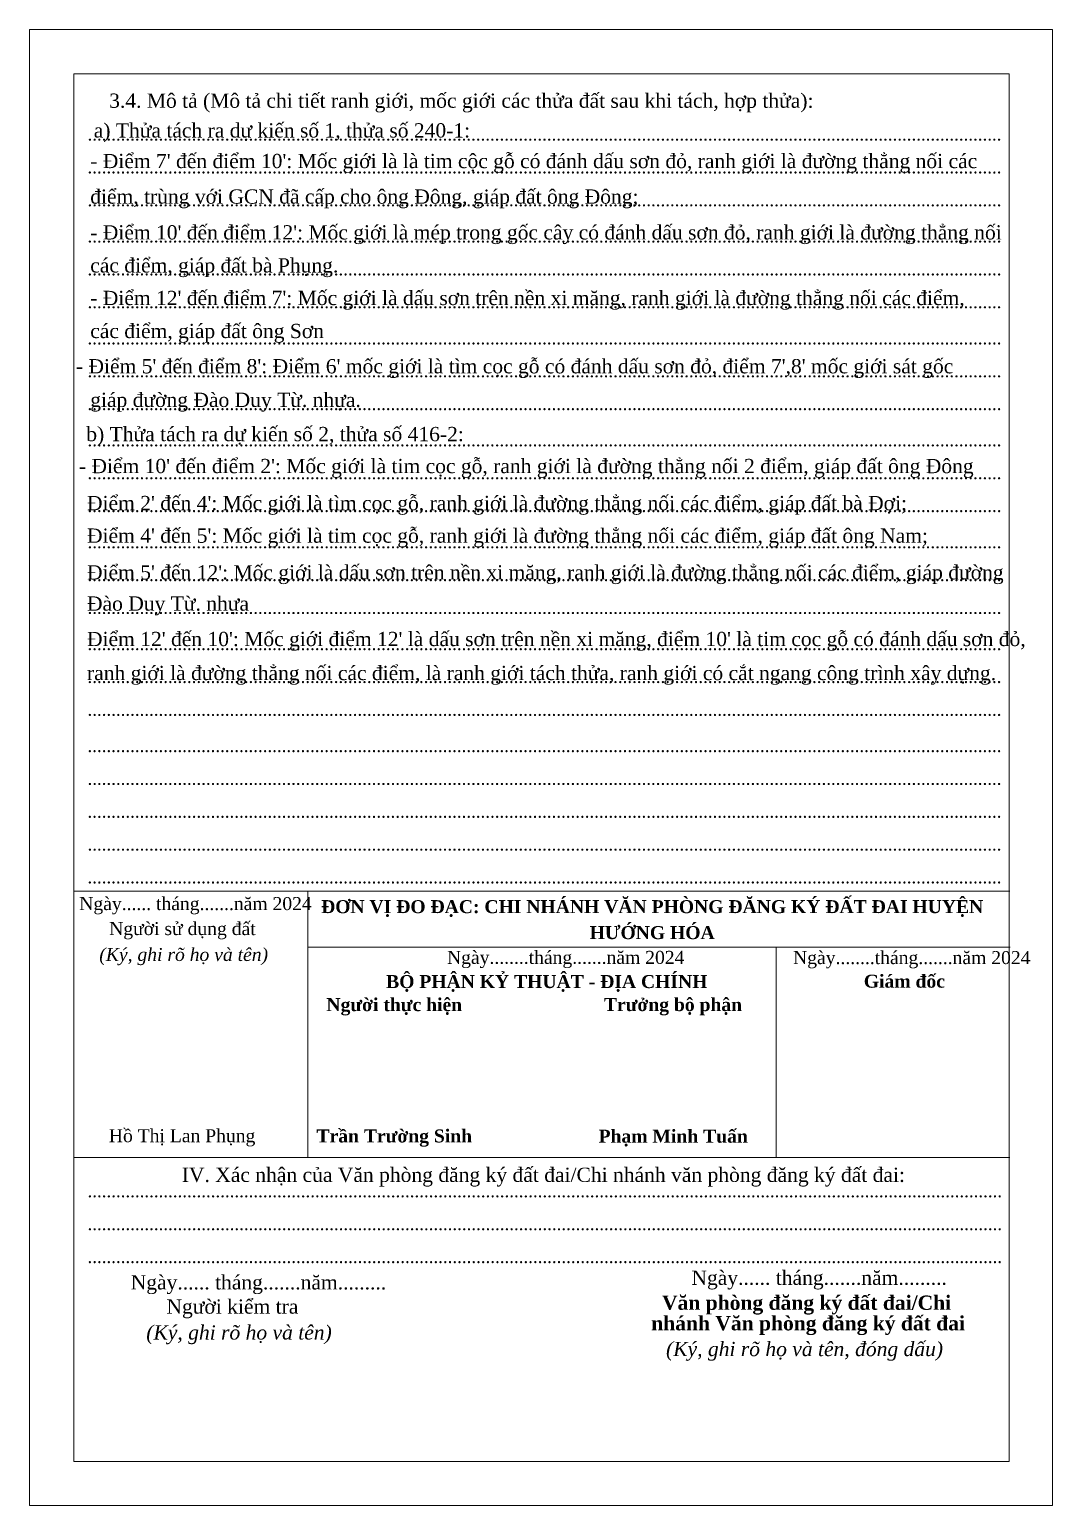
# Model space of a CAD drawing. Header units: metres. Extents: x 551503 to 551603, y 1838698 to 1838809.
# Drawn here: x 551556.1 to 551603.4, y 1838741 to 1838809.2 of the extents above; entities that cross this region are included whole.
import ezdxf

# ---------------------------------------------------------------- set-up
doc = ezdxf.new("R2010")
doc.units = ezdxf.units.M
doc.header["$MEASUREMENT"] = 0
for name, color, linetype, lineweight in [('Level 1', 7, 'Continuous', 0), ('Level 2', 7, 'Continuous', 0), ('Level 33', 7, 'Continuous', 0)]:
    doc.layers.add(name, color=color, linetype=linetype, lineweight=lineweight)
doc.styles.add('Style-Times New Roman', font='times.ttf')
doc.styles.add('Style-Times New Roman IF', font='timesi.ttf')
doc.styles.add('Style-Vntime', font='Vntime.shx')

msp = doc.modelspace()

# ---------------------------------------------------------------- linework, layer by layer
at = {"layer": 'Level 1', "color": 250, "linetype": 'Continuous', "lineweight": 0}
for p, q in [((551558.18, 1838769.361), (551601.45, 1838769.361)), ((551558.18, 1838757.052), (551601.45, 1838757.052))]:
    msp.add_line(p, q, dxfattribs=at)
at = {"layer": 'Level 2', "color": 3, "linetype": 'Continuous', "lineweight": 0, "flags": 128}
msp.add_lwpolyline([(551556.138, 1838809.204), (551603.423, 1838809.204), (551603.423, 1838740.958), (551556.138, 1838740.958), (551556.138, 1838809.204)], close=True, dxfattribs=at)
at = {"layer": 'Level 2', "color": 30, "linetype": 'Continuous', "lineweight": 0, "flags": 128}
msp.add_lwpolyline([(551558.18, 1838807.163), (551601.423, 1838807.163), (551601.423, 1838742.997), (551558.18, 1838742.997), (551558.18, 1838807.163)], close=True, dxfattribs=at)
at = {"layer": 'Level 33', "color": 250, "linetype": 'Continuous', "lineweight": 0}
for p, q in [((551569.001, 1838769.361), (551569.001, 1838757.052)), ((551590.645, 1838766.78), (551590.645, 1838757.052))]:
    msp.add_line(p, q, dxfattribs=at)
at = {"layer": 'Level 33', "color": 250, "lineweight": 0}
msp.add_line((551569.001, 1838766.78), (551601.466, 1838766.78), dxfattribs=at)

# ---------------------------------------------------------------- texts
at = {"layer": 'Level 1', "color": 250, "linetype": 'Continuous', "lineweight": 0}
for s, height, style, p in [('3.4. Mô tả (Mô tả chi tiết ranh giới, mốc giới các thửa đất sau khi tách, hợp thửa):', 0.65879, 'Style-Times New Roman', (551559.82, 1838805.586)), ('.................................................................................................................................................................................................', 0.579706, 'Style-Times New Roman', (551558.818, 1838804.07)), ('.................................................................................................................................................................................................', 0.579706, 'Style-Times New Roman', (551558.818, 1838802.552)), ('.................................................................................................................................................................................................', 0.579706, 'Style-Times New Roman', (551558.818, 1838801.033)), ('.................................................................................................................................................................................................', 0.579706, 'Style-Times New Roman', (551558.818, 1838799.358)), ('.................................................................................................................................................................................................', 0.579706, 'Style-Times New Roman', (551558.818, 1838797.839)), ('.................................................................................................................................................................................................', 0.579706, 'Style-Times New Roman', (551558.818, 1838796.321)), ('.................................................................................................................................................................................................', 0.579706, 'Style-Times New Roman', (551558.818, 1838794.646)), ('.................................................................................................................................................................................................', 0.579706, 'Style-Times New Roman', (551558.818, 1838793.127)), ('.................................................................................................................................................................................................', 0.579706, 'Style-Times New Roman', (551558.818, 1838791.609)), ('.................................................................................................................................................................................................', 0.579706, 'Style-Times New Roman', (551558.818, 1838789.934)), ('.................................................................................................................................................................................................', 0.579706, 'Style-Times New Roman', (551558.818, 1838788.415)), ('.................................................................................................................................................................................................', 0.579706, 'Style-Times New Roman', (551558.818, 1838786.896)), ('.................................................................................................................................................................................................', 0.579706, 'Style-Times New Roman', (551558.818, 1838785.222)), ('.................................................................................................................................................................................................', 0.579706, 'Style-Times New Roman', (551558.818, 1838783.703)), ('.................................................................................................................................................................................................', 0.579706, 'Style-Times New Roman', (551558.818, 1838782.184)), ('.................................................................................................................................................................................................', 0.579706, 'Style-Times New Roman', (551558.818, 1838780.51)), ('.................................................................................................................................................................................................', 0.579706, 'Style-Times New Roman', (551558.818, 1838778.991)), ('.................................................................................................................................................................................................', 0.579706, 'Style-Times New Roman', (551558.818, 1838777.472)), ('.................................................................................................................................................................................................', 0.579706, 'Style-Times New Roman', (551558.818, 1838775.797)), ('.................................................................................................................................................................................................', 0.579706, 'Style-Times New Roman', (551558.818, 1838774.279)), ('.................................................................................................................................................................................................', 0.579706, 'Style-Times New Roman', (551558.818, 1838772.76)), ('.................................................................................................................................................................................................', 0.579706, 'Style-Times New Roman', (551558.818, 1838771.241)), ('.................................................................................................................................................................................................', 0.579706, 'Style-Times New Roman', (551558.818, 1838769.723)), ('Ngày...... tháng.......năm 2024', 0.59999, 'Style-Times New Roman', (551558.436, 1838768.489)), ('Người sử dụng đất', 0.59999, 'Style-Times New Roman', (551559.819, 1838767.333)), ('(Ký, ghi rõ họ và tên)', 0.59999, 'Style-Times New Roman IF', (551559.364, 1838766.135)), ('Hồ Thị Lan Phụng', 0.59999, 'Style-Times New Roman', (551559.805, 1838757.757)), ('IV. Xác nhận của Văn phòng đăng ký đất đai/Chi nhánh văn phòng đăng ký đất đai:', 0.65921, 'Style-Times New Roman', (551563.175, 1838755.919)), ('.................................................................................................................................................................................................', 0.580073, 'Style-Times New Roman', (551558.819, 1838755.21)), ('.................................................................................................................................................................................................', 0.580073, 'Style-Times New Roman', (551558.819, 1838753.69)), ('.................................................................................................................................................................................................', 0.580073, 'Style-Times New Roman', (551558.819, 1838752.17)), ('Ngày...... tháng.......năm.........', 0.65921, 'Style-Times New Roman', (551560.816, 1838750.948)), ('Ngày...... tháng.......năm.........', 0.65921, 'Style-Times New Roman', (551586.734, 1838751.16)), ('Người kiểm tra', 0.65921, 'Style-Times New Roman', (551562.467, 1838749.828)), ('(Ký, ghi rõ họ và tên)', 0.65921, 'Style-Times New Roman IF', (551561.536, 1838748.629)), ('(Ký, ghi rõ họ và tên, đóng dấu)', 0.65921, 'Style-Times New Roman IF', (551585.561, 1838747.863))]:
    msp.add_text(s, height=height, dxfattribs=dict(at, style=style)).set_placement(p)
at = {"layer": 'Level 1', "color": 7, "linetype": 'Continuous', "lineweight": 0, "style": 'Style-Times New Roman'}
for s, height, p in [('a) Thửa tách ra dự kiến số 1, thửa số 240-1:', 0.65879, (551559.107, 1838804.211)), ("- Điểm 7' đến điểm 10': Mốc giới là là tim cộc gỗ có đánh dấu sơn đỏ, ranh giới là đường thẳng nối các ", 0.658795, (551558.945, 1838802.795)), ('điểm, trùng với GCN đã cấp cho ông Đông, giáp đất ông Đông;', 0.65879, (551558.945, 1838801.152)), ("- Điểm 10' đến điểm 12': Mốc giới là mép trong gốc cây có đánh dấu sơn đỏ, ranh giới là đường thẳng nối ", 0.658795, (551558.945, 1838799.496)), ('các điểm, giáp đất bà Phụng.', 0.65879, (551558.945, 1838797.969)), ("- Điểm 12' đến điểm 7': Mốc giới là dấu sơn trên nền xi măng, ranh giới là đường thẳng nối các điểm, ", 0.658795, (551558.945, 1838796.463)), ('các điểm, giáp đất ông Sơn', 0.65879, (551558.945, 1838794.936)), ("- Điểm 5' đến điểm 8': Điểm 6' mốc giới là tìm cọc gỗ có đánh dấu sơn đỏ, điểm 7',8' mốc giới sát gốc ", 0.658795, (551558.283, 1838793.306)), ('giáp đường Đào Duy Từ. nhựa.', 0.65879, (551558.945, 1838791.752)), ('b) Thửa tách ra dự kiến số 2, thửa số 416-2:', 0.65879, (551558.762, 1838790.17)), ("- Điểm 10' đến điểm 2': Mốc giới là tim cọc gỗ, ranh giới là đường thẳng nối 2 điểm, giáp đất ông Đông", 0.658795, (551558.419, 1838788.691)), ("Điểm 2' đến 4': Mốc giới là tìm cọc gỗ, ranh giới là đường thẳng nối các điểm, giáp đất bà Đợi;", 0.65879, (551558.796, 1838786.98)), ("Điểm 4' đến 5': Mốc giới là tim cọc gỗ, ranh giới là đường thẳng nối các điểm, giáp đất ông Nam;", 0.65879, (551558.796, 1838785.474)), ("Điểm 5' đến 12': Mốc giới là dấu sơn trên nền xi măng, ranh giới là đường thẳng nối các điểm, giáp đường ", 0.658795, (551558.796, 1838783.775)), ('Đào Duy Từ. nhựa', 0.65879, (551558.796, 1838782.333)), ("Điểm 12' đến 10': Mốc giới điểm 12' là dấu sơn trên nền xi măng, điểm 10' là tim cọc gỗ có đánh dấu sơn đỏ, ", 0.658795, (551558.796, 1838780.694)), ('ranh giới là đường thẳng nối các điểm, là ranh giới tách thửa, ranh giới có cắt ngang công trình xây dựng.', 0.658795, (551558.796, 1838779.122))]:
    msp.add_text(s, height=height, dxfattribs=at).set_placement(p)
at = {"layer": 'Level 1', "color": 250, "linetype": 'Continuous', "lineweight": 0}
for s, insert, char_height, attachment_point, line_spacing_factor, style in [('Ngµy........th¸ng.......n¨m 2024', (551575.436, 1838766.203), 0.59999, 4, 1.2, 'Style-Vntime'), ('Ngµy........th¸ng.......n¨m 2024', (551591.433, 1838766.193), 0.59999, 4, 1.2, 'Style-Vntime'), ('\\fTimes New Roman|b1|i0|c00|p23;  Văn phòng đăng ký đất đai/Chi \\Pnhánh Văn phòng đăng ký đất đai', (551584.877, 1838748.834), 0.65921, 7, 0.863985, 'Style-Times New Roman')]:
    msp.add_mtext(s, dxfattribs=dict(at, insert=insert, char_height=char_height, attachment_point=attachment_point, line_spacing_factor=line_spacing_factor, style=style))
at = {"layer": 'Level 33', "color": 250, "lineweight": 0, "char_height": 0.59999, "width": 31.65795, "attachment_point": 5, "line_spacing_factor": 1.2, "style": 'Style-Times New Roman'}
for s, insert in [('\\fTimes New Roman|b1|i0|c00|p23;ĐƠN VỊ ĐO ĐẠC: CHI NHÁNH VĂN PHÒNG ĐĂNG KÝ ĐẤT ĐAI HUYỆN HƯỚNG HÓA', (551584.919, 1838768.043)), ('\\fTimes New Roman|b1|i0|c00|p23;BỘ PHẬN KỶ THUẬT - ĐỊA CHÍNH', (551580.048, 1838765.094)), ('\\fTimes New Roman|b1|i0|c00|p23;Giám đốc', (551596.577, 1838765.197)), ('\\fTimes New Roman|b1|i0|c00|p23;Người thực hiện', (551572.998, 1838764.015)), ('\\fTimes New Roman|b1|i0|c00|p23;Trưởng bộ phận', (551585.882, 1838764.019)), ('\\fTimes New Roman|b1|i0|c00|p23;Trần Trường Sinh', (551572.998, 1838757.944)), ('\\fTimes New Roman|b1|i0|c00|p23;Phạm Minh Tuấn', (551585.891, 1838757.944))]:
    msp.add_mtext(s, dxfattribs=dict(at, insert=insert))

doc.saveas('drawing.dxf')
